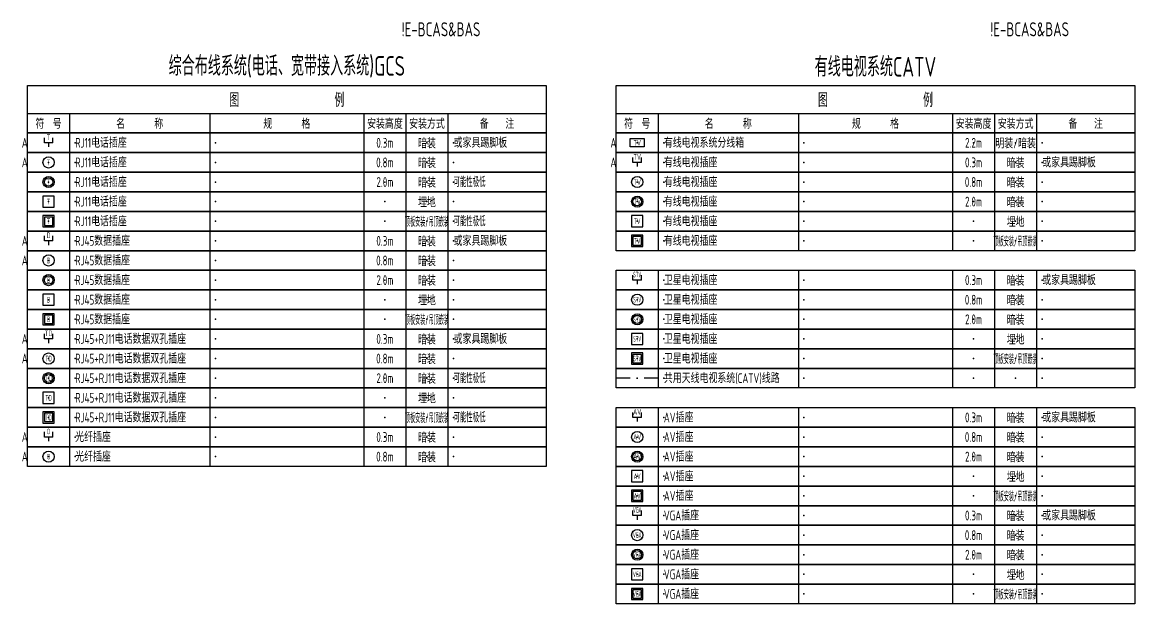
# Model space of a CAD drawing. Extents: x -337 to 273738, y -225 to 2088994.
# Drawn here: x 65274 to 104962, y 411060 to 431812 of the extents above; entities that cross this region are included whole.
import ezdxf
from ezdxf.enums import TextEntityAlignment as Align

# ---------------------------------------------------------------- set-up
doc = ezdxf.new("R2010")
doc.units = 0
doc.header["$LTSCALE"] = 1000
doc.linetypes.add('DASHDOT', pattern=[1, 0.5, -0.25, 0, -0.25])
doc.layers.get('0').update_dxf_attribs({"linetype": 'CONTINUOUS'})
for name, color, linetype in [('E-CATV-DEVC', 3, 'CONTINUOUS'), ('E-CATV-EQPM', 3, 'CONTINUOUS'), ('E-CATV-WIRE', 4, 'DASHDOT'), ('E-GCS-DEVC', 3, 'CONTINUOUS'), ('E-UNIV-DIAG', 2, 'CONTINUOUS'), ('E-UNIV-EL', 140, 'CONTINUOUS'), ('E-UNIV-NOTE', 6, 'CONTINUOUS')]:
    doc.layers.add(name, color=color, linetype=linetype)
doc.styles.add('TH-STYLE3', font='tssdeng.shx', dxfattribs={"width": 0.65, "bigfont": 'tssdchn.shx'})

# ---------------------------------------------------------------- blocks, each defined once
blk = doc.blocks.new('E-BKTS2')
for p, q in [((0, 0), (185, 0)), ((0, -7), (0, 0)), ((185, 0), (185, -7)), ((185, -7), (0, -7))]:
    blk.add_line(p, q)
at = {"linetype": 'Continuous'}
for p, q in [((15, 0), (15, -7)), ((65, 0), (65, -7)), ((120, 0), (120, -7)), ((135, 0), (135, -7)), ((150, 0), (150, -7))]:
    blk.add_line(p, q, dxfattribs=at)
for p in [(7.5, -3.5), (17, -3.5), (67, -3.5), (127.5, -3.5), (142.5, -3.5), (152, -3.5)]:
    blk.add_point(p, dxfattribs=at)
blk = doc.blocks.new('E-BGC13')
blk.add_circle((0, 0), 2)
at = {"layer": 'E-UNIV-EL', "style": 'TH-STYLE3', "width": 0.6}
blk.add_attdef('SOCKET', text='', height=2, dxfattribs=at).set_placement((0, 0), align=Align.MIDDLE)
blk = doc.blocks.new('E-BGC12')
blk.add_circle((0, 0), 2)
at = {"layer": 'E-UNIV-EL', "style": 'TH-STYLE3', "width": 0.6}
blk.add_attdef('SOCKET', text='', height=2, dxfattribs=at).set_placement((0, 0), align=Align.MIDDLE)
blk = doc.blocks.new('E-BGC11')
blk.add_circle((0, 0), 2)
at = {"layer": 'E-UNIV-EL', "style": 'TH-STYLE3', "width": 0.7}
blk.add_attdef('SOCKET', text='', height=2, dxfattribs=at).set_placement((0, 0), align=Align.MIDDLE)
blk = doc.blocks.new('E-BGC13-1')
blk.add_circle((0, 0), 2)
at = {"layer": 'E-UNIV-EL'}
blk.add_circle((0, 0), 1.5, dxfattribs=at)
at = {"layer": 'E-UNIV-EL', "style": 'TH-STYLE3', "width": 0.6}
blk.add_attdef('SOCKET', text='', height=2, dxfattribs=at).set_placement((0, 0), align=Align.MIDDLE)
blk = doc.blocks.new('E-BGC12-1')
blk.add_circle((0, 0), 2)
at = {"layer": 'E-UNIV-EL'}
blk.add_circle((0, 0), 1.5, dxfattribs=at)
at = {"layer": 'E-UNIV-EL', "style": 'TH-STYLE3', "width": 0.6}
blk.add_attdef('SOCKET', text='', height=2, dxfattribs=at).set_placement((0, 0), align=Align.MIDDLE)
blk = doc.blocks.new('E-BGC11-1')
blk.add_circle((0, 0), 2)
at = {"layer": 'E-UNIV-EL'}
blk.add_circle((0, 0), 1.5, dxfattribs=at)
at = {"layer": 'E-UNIV-EL', "style": 'TH-STYLE3', "width": 0.7}
blk.add_attdef('SOCKET', text='', height=2, dxfattribs=at).set_placement((0, 0), align=Align.MIDDLE)
blk = doc.blocks.new('E-BGC13-2')
blk.add_lwpolyline([(-2, 2), (-2, -2), (2, -2), (2, 2)], close=True)
at = {"layer": 'E-UNIV-EL', "style": 'TH-STYLE3', "width": 0.6}
blk.add_attdef('SOCKET', text='', height=2, dxfattribs=at).set_placement((0, 0), align=Align.MIDDLE)
blk = doc.blocks.new('E-BGC12-2')
blk.add_lwpolyline([(-2, 2), (-2, -2), (2, -2), (2, 2)], close=True)
at = {"layer": 'E-UNIV-EL', "style": 'TH-STYLE3', "width": 0.6}
blk.add_attdef('SOCKET', text='', height=2, dxfattribs=at).set_placement((0, 0), align=Align.MIDDLE)
blk = doc.blocks.new('E-BGC11-2')
blk.add_lwpolyline([(-2, 2), (-2, -2), (2, -2), (2, 2)], close=True)
at = {"layer": 'E-UNIV-EL', "style": 'TH-STYLE3', "width": 0.6}
blk.add_attdef('SOCKET', text='', height=2, dxfattribs=at).set_placement((0, 0), align=Align.MIDDLE)
blk = doc.blocks.new('E-BGC10')
for p, q in [((-1.5, 1.5), (-1.5, 3.3)), ((1.5, 1.5), (-1.5, 1.5)), ((0, 1.5), (0, 0)), ((1.5, 1.5), (1.5, 3.3))]:
    blk.add_line(p, q)
at = {"layer": 'E-UNIV-EL', "style": 'TH-STYLE3', "width": 0.7}
blk.add_attdef('SOCKET', text='', height=2, dxfattribs=at).set_placement((0, 3.5), align=Align.MIDDLE)
blk = doc.blocks.new('E-BGC20')
for p, q in [((-1.5, 1.5), (-1.5, 3.3)), ((1.5, 1.5), (-1.5, 1.5)), ((0, 1.5), (0, 0)), ((1.5, 1.5), (1.5, 3.3))]:
    blk.add_line(p, q)
at = {"layer": 'E-UNIV-EL', "style": 'TH-STYLE3', "width": 0.7}
blk.add_attdef('SOCKET', text='', height=2, dxfattribs=at).set_placement((0, 3.5), align=Align.MIDDLE)
blk = doc.blocks.new('E-BGC30')
for p, q in [((-1.5, 1.5), (-1.5, 3.3)), ((1.5, 1.5), (-1.5, 1.5)), ((0, 1.5), (0, 0)), ((1.5, 1.5), (1.5, 3.3))]:
    blk.add_line(p, q)
at = {"layer": 'E-UNIV-EL', "style": 'TH-STYLE3', "width": 0.7}
blk.add_attdef('SOCKET', text='', height=2, dxfattribs=at).set_placement((0, 3.5), align=Align.MIDDLE)
blk = doc.blocks.new('E-BGC11-3')
blk.add_lwpolyline([(-2, 2), (-2, -2), (2, -2), (2, 2)], close=True)
at = {"layer": 'E-UNIV-EL'}
blk.add_lwpolyline([(-1.5, 1.5), (-1.5, -1.5), (1.5, -1.5), (1.5, 1.5)], close=True, dxfattribs=at)
at = {"layer": 'E-UNIV-EL', "style": 'TH-STYLE3', "width": 0.7}
blk.add_attdef('SOCKET', text='', height=2, dxfattribs=at).set_placement((0, 0), align=Align.MIDDLE)
blk = doc.blocks.new('E-BGC12-3')
blk.add_lwpolyline([(-2, 2), (-2, -2), (2, -2), (2, 2)], close=True)
at = {"layer": 'E-UNIV-EL'}
blk.add_lwpolyline([(-1.5, 1.5), (-1.5, -1.5), (1.5, -1.5), (1.5, 1.5)], close=True, dxfattribs=at)
at = {"layer": 'E-UNIV-EL', "style": 'TH-STYLE3', "width": 0.6}
blk.add_attdef('SOCKET', text='', height=2, dxfattribs=at).set_placement((0, 0), align=Align.MIDDLE)
blk = doc.blocks.new('E-BGC13-3')
blk.add_lwpolyline([(-2, 2), (-2, -2), (2, -2), (2, 2)], close=True)
at = {"layer": 'E-UNIV-EL'}
blk.add_lwpolyline([(-1.5, 1.5), (-1.5, -1.5), (1.5, -1.5), (1.5, 1.5)], close=True, dxfattribs=at)
at = {"layer": 'E-UNIV-EL', "style": 'TH-STYLE3', "width": 0.6}
blk.add_attdef('SOCKET', text='', height=2, dxfattribs=at).set_placement((0, 0), align=Align.MIDDLE)
blk = doc.blocks.new('E-BKTS1')
blk.add_line((0, -10), (185, -10))
at = {"linetype": 'Continuous'}
for p, q in [((15, -10), (15, -17)), ((65, -10), (65, -17)), ((120, -10), (120, -17)), ((135, -10), (135, -17)), ((150, -10), (150, -17))]:
    blk.add_line(p, q, dxfattribs=at)
blk.add_lwpolyline([(0, 0), (185, 0), (185, -17), (0, -17)], close=True)
at = {"layer": 'E-UNIV-NOTE', "style": 'TH-STYLE3', "width": 0.7}
for s, height, p in [('图                例', 5, (92.5, -5)), ('安装高度', 3.5, (127.5, -13.5)), ('安装方式', 3.5, (142.5, -13.5))]:
    blk.add_text(s, height=height, dxfattribs=at).set_placement(p, align=Align.MIDDLE)
at = {"layer": 'E-UNIV-NOTE', "linetype": 'Continuous', "style": 'TH-STYLE3', "width": 0.7}
for s, p in [('符  号', (7.5, -13.5)), ('名       称', (40, -13.5)), ('规       格', (92.5, -13.5)), ('备    注', (167.5, -13.5))]:
    blk.add_text(s, height=3.5, dxfattribs=at).set_placement(p, align=Align.MIDDLE)
blk = doc.blocks.new('E-BGC140')
for p, q in [((-1.5, 1.5), (-1.5, 3.3)), ((1.5, 1.5), (-1.5, 1.5)), ((0, 1.5), (0, 0)), ((1.5, 1.5), (1.5, 3.3))]:
    blk.add_line(p, q)
at = {"layer": 'E-UNIV-EL', "style": 'TH-STYLE3', "width": 0.6}
blk.add_attdef('SOCKET', text='', height=2, dxfattribs=at).set_placement((0, 3.5), align=Align.MIDDLE)
blk = doc.blocks.new('E-BGC141')
blk.add_circle((0, 0), 2)
at = {"layer": 'E-UNIV-EL', "style": 'TH-STYLE3', "width": 0.6}
blk.add_attdef('SOCKET', text='', height=2, dxfattribs=at).set_placement((0, 0), align=Align.MIDDLE)
blk = doc.blocks.new('综合布线系统二')
at = {"layer": 'E-GCS-DEVC', "xscale": 100, "yscale": 100, "zscale": 100}
for name, p, values in [('E-BGC10', (750, -2200), {'SOCKET': 'T'}), ('E-BGC11', (750, -2750), {'SOCKET': 'T'}), ('E-BGC11-1', (750, -3450), {'SOCKET': 'T'}), ('E-BGC11-3', (750, -4850), {'SOCKET': 'T'}), ('E-BGC20', (750, -5700), {'SOCKET': 'D'}), ('E-BGC12', (750, -6250), {'SOCKET': 'D'}), ('E-BGC12-1', (750, -6950), {'SOCKET': 'D'}), ('E-BGC12-2', (750, -7650), {'SOCKET': 'D'}), ('E-BGC12-3', (750, -8350), {'SOCKET': 'D'}), ('E-BGC30', (750, -9200), {'SOCKET': 'TD'}), ('E-BGC13', (750, -9750), {'SOCKET': 'TD'}), ('E-BGC13-1', (750, -10450), {'SOCKET': 'TD'}), ('E-BGC13-2', (750, -11150), {'SOCKET': 'TD'}), ('E-BGC13-3', (750, -11850), {'SOCKET': 'TD'}), ('E-BGC140', (750, -12700), {'SOCKET': 'O'}), ('E-BGC141', (750, -13250), {'SOCKET': 'O'})]:
    blk.add_blockref(name, p, dxfattribs=at).add_auto_attribs(values)
at = {"layer": 'E-GCS-DEVC'}
ref = blk.add_blockref('E-BGC11-2', (750, -4150), dxfattribs=dict(at, xscale=100, yscale=100, zscale=100))
ref.add_attrib('SOCKET', 'T', dxfattribs={"layer": 'E-UNIV-EL', "height": 200, "style": 'TH-STYLE3', "width": 0.7}).set_placement((750, -4150), align=Align.MIDDLE)
at = {"layer": 'E-UNIV-DIAG', "xscale": 100, "yscale": 100, "zscale": 100}
for name, p in [('E-BKTS1', (0, 0)), ('E-BKTS2', (0, -1700)), ('E-BKTS2', (0, -2400)), ('E-BKTS2', (0, -3100)), ('E-BKTS2', (0, -3800)), ('E-BKTS2', (0, -4500)), ('E-BKTS2', (0, -5200)), ('E-BKTS2', (0, -5900)), ('E-BKTS2', (0, -6600)), ('E-BKTS2', (0, -7300)), ('E-BKTS2', (0, -8000)), ('E-BKTS2', (0, -8700)), ('E-BKTS2', (0, -9400)), ('E-BKTS2', (0, -10100)), ('E-BKTS2', (0, -10800)), ('E-BKTS2', (0, -11500)), ('E-BKTS2', (0, -12200)), ('E-BKTS2', (0, -12900))]:
    blk.add_blockref(name, p, dxfattribs=at)
at = {"layer": 'E-UNIV-NOTE', "style": 'TH-STYLE3'}
for s, height, width, p in [('综合布线系统(电话、宽带接入系统)GCS', 700, 0.7, (9250, 700)), ('A', 350, 0.7, (-100, -2050)), ('0.3m', 350, 0.7, (12750, -2050)), ('暗装', 350, 0.7, (14250, -2050)), ('A', 350, 0.7, (-100, -2750)), ('0.8m', 350, 0.7, (12750, -2750)), ('暗装', 350, 0.7, (14250, -2750)), ('2.0m', 350, 0.7, (12750, -3450)), ('暗装', 350, 0.7, (14250, -3450)), ('埋地', 350, 0.7, (14250, -4150)), ('顶板安装/吊顶嵌装', 350, 0.4, (14250, -4850)), ('A', 350, 0.7, (-100, -5550)), ('0.3m', 350, 0.7, (12750, -5550)), ('暗装', 350, 0.7, (14250, -5550)), ('A', 350, 0.7, (-100, -6250)), ('0.8m', 350, 0.7, (12750, -6250)), ('暗装', 350, 0.7, (14250, -6250)), ('2.0m', 350, 0.7, (12750, -6950)), ('暗装', 350, 0.7, (14250, -6950)), ('埋地', 350, 0.7, (14250, -7650)), ('顶板安装/吊顶嵌装', 350, 0.4, (14250, -8350)), ('A', 350, 0.7, (-100, -9050)), ('0.3m', 350, 0.7, (12750, -9050)), ('暗装', 350, 0.7, (14250, -9050)), ('A', 350, 0.7, (-100, -9750)), ('0.8m', 350, 0.7, (12750, -9750)), ('暗装', 350, 0.7, (14250, -9750)), ('2.0m', 350, 0.7, (12750, -10450)), ('暗装', 350, 0.7, (14250, -10450)), ('埋地', 350, 0.7, (14250, -11150)), ('顶板安装/吊顶嵌装', 350, 0.4, (14250, -11850)), ('A', 350, 0.7, (-100, -12550)), ('0.3m', 350, 0.7, (12750, -12550)), ('暗装', 350, 0.7, (14250, -12550)), ('A', 350, 0.7, (-100, -13250)), ('0.8m', 350, 0.7, (12750, -13250)), ('暗装', 350, 0.7, (14250, -13250))]:
    blk.add_text(s, height=height, dxfattribs=dict(at, width=width)).set_placement(p, align=Align.MIDDLE)
for s, width, p in [('RJ11电话插座', 0.7, (1700, -2050)), ('或家具踢脚板', 0.7, (15200, -2050)), ('RJ11电话插座', 0.7, (1700, -2750)), ('RJ11电话插座', 0.7, (1700, -3450)), ('可能性极低', 0.5, (15200, -3450)), ('RJ11电话插座', 0.7, (1700, -4150)), ('RJ11电话插座', 0.7, (1700, -4850)), ('可能性极低', 0.5, (15200, -4850)), ('或家具踢脚板', 0.7, (15200, -5550)), ('或家具踢脚板', 0.7, (15200, -9050)), ('可能性极低', 0.5, (15200, -10450)), ('可能性极低', 0.5, (15200, -11850))]:
    blk.add_text(s, height=350, dxfattribs=dict(at, width=width)).set_placement(p, align=Align.MIDDLE_LEFT)
at = {"layer": 'E-UNIV-NOTE', "linetype": 'Continuous', "style": 'TH-STYLE3', "width": 0.7}
for s, p in [('RJ45数据插座', (1700, -5550)), ('RJ45数据插座', (1700, -6250)), ('RJ45数据插座', (1700, -6950)), ('RJ45数据插座', (1700, -7650)), ('RJ45数据插座', (1700, -8350)), ('RJ45+RJ11电话数据双孔插座', (1700, -9050)), ('RJ45+RJ11电话数据双孔插座', (1700, -9750)), ('RJ45+RJ11电话数据双孔插座', (1700, -10450)), ('RJ45+RJ11电话数据双孔插座', (1700, -11150)), ('RJ45+RJ11电话数据双孔插座', (1700, -11850)), ('光纤插座', (1700, -12550)), ('光纤插座', (1700, -13250))]:
    blk.add_text(s, height=350, dxfattribs=at).set_placement(p, align=Align.MIDDLE_LEFT)
blk = doc.blocks.new('E-BCATV11')
blk.add_circle((0, 0), 2)
at = {"layer": 'E-UNIV-EL', "style": 'TH-STYLE3', "width": 0.7}
blk.add_attdef('SOCKET', text='', height=2, dxfattribs=at).set_placement((0, 0), align=Align.MIDDLE)
blk = doc.blocks.new('E-BCATV01')
blk.add_lwpolyline([(-2.5, 0), (-2.5, 3), (2.5, 3), (2.5, 0)], close=True)
at = {"layer": 'E-UNIV-EL', "style": 'TH-STYLE3', "width": 0.7}
blk.add_attdef('BOX', text='', height=2, dxfattribs=at).set_placement((0, 1.5), align=Align.MIDDLE)
blk = doc.blocks.new('E-BCATV11-1')
blk.add_circle((0, 0), 2)
at = {"layer": 'E-UNIV-EL'}
blk.add_circle((0, 0), 1.5, dxfattribs=at)
at = {"layer": 'E-UNIV-EL', "style": 'TH-STYLE3', "width": 0.7}
blk.add_attdef('SOCKET', text='', height=2, dxfattribs=at).set_placement((0, 0), align=Align.MIDDLE)
blk = doc.blocks.new('E-BCATV11-2')
blk.add_lwpolyline([(-2, 2), (-2, -2), (2, -2), (2, 2)], close=True)
at = {"layer": 'E-UNIV-EL', "style": 'TH-STYLE3', "width": 0.6}
blk.add_attdef('SOCKET', text='', height=2, dxfattribs=at).set_placement((0, 0), align=Align.MIDDLE)
blk = doc.blocks.new('E-BCATV11-3')
blk.add_lwpolyline([(-2, 2), (-2, -2), (2, -2), (2, 2)], close=True)
at = {"layer": 'E-UNIV-EL'}
blk.add_lwpolyline([(-1.5, 1.5), (-1.5, -1.5), (1.5, -1.5), (1.5, 1.5)], close=True, dxfattribs=at)
at = {"layer": 'E-UNIV-EL', "style": 'TH-STYLE3', "width": 0.6}
blk.add_attdef('SOCKET', text='', height=2, dxfattribs=at).set_placement((0, 0), align=Align.MIDDLE)
blk = doc.blocks.new('E-BCATV10')
for p, q in [((-1.5, 1.5), (-1.5, 3.3)), ((1.5, 1.5), (-1.5, 1.5)), ((0, 1.5), (0, 0)), ((1.5, 1.5), (1.5, 3.3))]:
    blk.add_line(p, q)
at = {"layer": 'E-UNIV-EL', "style": 'TH-STYLE3', "width": 0.7}
blk.add_attdef('SOCKET', text='', height=2, dxfattribs=at).set_placement((0, 3.5), align=Align.MIDDLE)
blk = doc.blocks.new('E-BCATV20')
for p, q in [((-1.5, 1.5), (-1.5, 3.3)), ((1.5, 1.5), (-1.5, 1.5)), ((0, 1.5), (0, 0)), ((1.5, 1.5), (1.5, 3.3))]:
    blk.add_line(p, q)
at = {"layer": 'E-UNIV-EL', "style": 'TH-STYLE3', "width": 0.5}
blk.add_attdef('SOCKET', text='', height=2, dxfattribs=at).set_placement((0, 3.5), align=Align.MIDDLE)
blk = doc.blocks.new('E-BCATV21')
blk.add_circle((0, 0), 2)
at = {"layer": 'E-UNIV-EL', "style": 'TH-STYLE3', "width": 0.5}
blk.add_attdef('SOCKET', text='', height=2, dxfattribs=at).set_placement((0, 0), align=Align.MIDDLE)
blk = doc.blocks.new('E-BCATV21-1')
blk.add_circle((0, 0), 2)
at = {"layer": 'E-UNIV-EL'}
blk.add_circle((0, 0), 1.5, dxfattribs=at)
at = {"layer": 'E-UNIV-EL', "style": 'TH-STYLE3', "width": 0.5}
blk.add_attdef('SOCKET', text='', height=2, dxfattribs=at).set_placement((0, 0), align=Align.MIDDLE)
blk = doc.blocks.new('E-BCATV21-2')
blk.add_lwpolyline([(-2, 2), (-2, -2), (2, -2), (2, 2)], close=True)
at = {"layer": 'E-UNIV-EL', "style": 'TH-STYLE3', "width": 0.5}
blk.add_attdef('SOCKET', text='', height=2, dxfattribs=at).set_placement((0, 0), align=Align.MIDDLE)
blk = doc.blocks.new('E-BCATV21-3')
blk.add_lwpolyline([(-2, 2), (-2, -2), (2, -2), (2, 2)], close=True)
at = {"layer": 'E-UNIV-EL'}
blk.add_lwpolyline([(-1.5, 1.5), (-1.5, -1.5), (1.5, -1.5), (1.5, 1.5)], close=True, dxfattribs=at)
at = {"layer": 'E-UNIV-EL', "style": 'TH-STYLE3', "width": 0.5}
blk.add_attdef('SOCKET', text='', height=2, dxfattribs=at).set_placement((0, 0), align=Align.MIDDLE)
blk = doc.blocks.new('E-BCATV30')
for p, q in [((-1.5, 1.5), (-1.5, 3.3)), ((1.5, 1.5), (-1.5, 1.5)), ((0, 1.5), (0, 0)), ((1.5, 1.5), (1.5, 3.3))]:
    blk.add_line(p, q)
at = {"layer": 'E-UNIV-EL', "style": 'TH-STYLE3', "width": 0.7}
blk.add_attdef('SOCKET', text='', height=2, dxfattribs=at).set_placement((0, 3.5), align=Align.MIDDLE)
blk = doc.blocks.new('E-BCATV31')
blk.add_circle((0, 0), 2)
at = {"layer": 'E-UNIV-EL', "style": 'TH-STYLE3', "width": 0.7}
blk.add_attdef('SOCKET', text='', height=2, dxfattribs=at).set_placement((0, 0), align=Align.MIDDLE)
blk = doc.blocks.new('E-BCATV31-1')
blk.add_circle((0, 0), 2)
at = {"layer": 'E-UNIV-EL'}
blk.add_circle((0, 0), 1.5, dxfattribs=at)
at = {"layer": 'E-UNIV-EL', "style": 'TH-STYLE3', "width": 0.7}
blk.add_attdef('SOCKET', text='', height=2, dxfattribs=at).set_placement((0, 0), align=Align.MIDDLE)
blk = doc.blocks.new('E-BCATV31-2')
blk.add_lwpolyline([(-2, 2), (-2, -2), (2, -2), (2, 2)], close=True)
at = {"layer": 'E-UNIV-EL', "style": 'TH-STYLE3', "width": 0.6}
blk.add_attdef('SOCKET', text='', height=2, dxfattribs=at).set_placement((0, 0), align=Align.MIDDLE)
blk = doc.blocks.new('E-BCATV31-3')
blk.add_lwpolyline([(-2, 2), (-2, -2), (2, -2), (2, 2)], close=True)
at = {"layer": 'E-UNIV-EL'}
blk.add_lwpolyline([(-1.5, 1.5), (-1.5, -1.5), (1.5, -1.5), (1.5, 1.5)], close=True, dxfattribs=at)
at = {"layer": 'E-UNIV-EL', "style": 'TH-STYLE3', "width": 0.6}
blk.add_attdef('SOCKET', text='', height=2, dxfattribs=at).set_placement((0, 0), align=Align.MIDDLE)
blk = doc.blocks.new('E-BCATV40')
for p, q in [((-1.5, 1.5), (-1.5, 3.3)), ((1.5, 1.5), (-1.5, 1.5)), ((0, 1.5), (0, 0)), ((1.5, 1.5), (1.5, 3.3))]:
    blk.add_line(p, q)
at = {"layer": 'E-UNIV-EL', "style": 'TH-STYLE3', "width": 0.5}
blk.add_attdef('SOCKET', text='', height=2, dxfattribs=at).set_placement((0, 3.5), align=Align.MIDDLE)
blk = doc.blocks.new('E-BCATV41')
blk.add_circle((0, 0), 2)
at = {"layer": 'E-UNIV-EL', "style": 'TH-STYLE3', "width": 0.5}
blk.add_attdef('SOCKET', text='', height=2, dxfattribs=at).set_placement((0, 0), align=Align.MIDDLE)
blk = doc.blocks.new('E-BCATV41-1')
blk.add_circle((0, 0), 2)
at = {"layer": 'E-UNIV-EL'}
blk.add_circle((0, 0), 1.5, dxfattribs=at)
at = {"layer": 'E-UNIV-EL', "style": 'TH-STYLE3', "width": 0.5}
blk.add_attdef('SOCKET', text='', height=2, dxfattribs=at).set_placement((0, 0), align=Align.MIDDLE)
blk = doc.blocks.new('E-BCATV41-2')
blk.add_lwpolyline([(-2, 2), (-2, -2), (2, -2), (2, 2)], close=True)
at = {"layer": 'E-UNIV-EL', "style": 'TH-STYLE3', "width": 0.5}
blk.add_attdef('SOCKET', text='', height=2, dxfattribs=at).set_placement((0, 0), align=Align.MIDDLE)
blk = doc.blocks.new('E-BCATV41-3')
blk.add_lwpolyline([(-2, 2), (-2, -2), (2, -2), (2, 2)], close=True)
at = {"layer": 'E-UNIV-EL'}
blk.add_lwpolyline([(-1.5, 1.5), (-1.5, -1.5), (1.5, -1.5), (1.5, 1.5)], close=True, dxfattribs=at)
at = {"layer": 'E-UNIV-EL', "style": 'TH-STYLE3', "width": 0.5}
blk.add_attdef('SOCKET', text='', height=2, dxfattribs=at).set_placement((0, 0), align=Align.MIDDLE)
blk = doc.blocks.new('有线电视系统一')
at = {"layer": 'E-CATV-WIRE'}
blk.add_line((1500, -10450), (0, -10450), dxfattribs=at)
at = {"layer": 'E-CATV-DEVC', "xscale": 100, "yscale": 100, "zscale": 100}
for name, p, values in [('E-BCATV10', (750, -2900), {'SOCKET': 'TV'}), ('E-BCATV11', (750, -3450), {'SOCKET': 'TV'}), ('E-BCATV11-1', (750, -4150), {'SOCKET': 'TV'}), ('E-BCATV11-2', (750, -4850), {'SOCKET': 'TV'}), ('E-BCATV11-3', (750, -5550), {'SOCKET': 'TV'}), ('E-BCATV20', (750, -7100), {'SOCKET': 'STV'}), ('E-BCATV21', (750, -7650), {'SOCKET': 'STV'}), ('E-BCATV21-1', (750, -8350), {'SOCKET': 'STV'}), ('E-BCATV21-2', (750, -9050), {'SOCKET': 'STV'}), ('E-BCATV21-3', (750, -9750), {'SOCKET': 'STV'}), ('E-BCATV30', (750, -12000), {'SOCKET': 'AV'}), ('E-BCATV31', (750, -12550), {'SOCKET': 'AV'}), ('E-BCATV31-1', (750, -13250), {'SOCKET': 'AV'}), ('E-BCATV31-2', (750, -13950), {'SOCKET': 'AV'}), ('E-BCATV31-3', (750, -14650), {'SOCKET': 'AV'}), ('E-BCATV40', (750, -15500), {'SOCKET': 'VGA'}), ('E-BCATV41', (750, -16050), {'SOCKET': 'VGA'}), ('E-BCATV41-1', (750, -16750), {'SOCKET': 'VGA'}), ('E-BCATV41-2', (750, -17450), {'SOCKET': 'VGA'}), ('E-BCATV41-3', (750, -18150), {'SOCKET': 'VGA'})]:
    blk.add_blockref(name, p, dxfattribs=at).add_auto_attribs(values)
at = {"layer": 'E-CATV-EQPM', "xscale": 100, "yscale": 100, "zscale": 100}
blk.add_blockref('E-BCATV01', (750, -2200), dxfattribs=at).add_auto_attribs({'BOX': 'TV'})
at = {"layer": 'E-UNIV-DIAG', "xscale": 100, "yscale": 100, "zscale": 100}
for name, p in [('E-BKTS1', (0, 0)), ('E-BKTS2', (0, -1700)), ('E-BKTS2', (0, -2400)), ('E-BKTS2', (0, -3100)), ('E-BKTS2', (0, -3800)), ('E-BKTS2', (0, -4500)), ('E-BKTS2', (0, -5200)), ('E-BKTS2', (0, -6600)), ('E-BKTS2', (0, -7300)), ('E-BKTS2', (0, -8000)), ('E-BKTS2', (0, -8700)), ('E-BKTS2', (0, -9400)), ('E-BKTS2', (0, -10100)), ('E-BKTS2', (0, -11500)), ('E-BKTS2', (0, -12200)), ('E-BKTS2', (0, -12900)), ('E-BKTS2', (0, -13600)), ('E-BKTS2', (0, -14300)), ('E-BKTS2', (0, -15000)), ('E-BKTS2', (0, -15700)), ('E-BKTS2', (0, -16400)), ('E-BKTS2', (0, -17100)), ('E-BKTS2', (0, -17800))]:
    blk.add_blockref(name, p, dxfattribs=at)
at = {"layer": 'E-UNIV-NOTE', "style": 'TH-STYLE3'}
for s, height, width, p in [('有线电视系统CATV', 700, 0.7, (9250, 700)), ('A', 350, 0.7, (-100, -2050)), ('2.2m', 350, 0.7, (12750, -2050)), ('明装/暗装', 350, 0.7, (14250, -2050)), ('A', 350, 0.7, (-100, -2750)), ('0.3m', 350, 0.7, (12750, -2750)), ('暗装', 350, 0.7, (14250, -2750)), ('0.8m', 350, 0.7, (12750, -3450)), ('暗装', 350, 0.7, (14250, -3450)), ('暗装', 350, 0.7, (14250, -4150)), ('2.0m', 350, 0.7, (12750, -4150)), ('埋地', 350, 0.7, (14250, -4850)), ('顶板安装/吊顶嵌装', 350, 0.4, (14250, -5550)), ('0.3m', 350, 0.7, (12750, -6950)), ('暗装', 350, 0.7, (14250, -6950)), ('0.8m', 350, 0.7, (12750, -7650)), ('暗装', 350, 0.7, (14250, -7650)), ('2.0m', 350, 0.7, (12750, -8350)), ('暗装', 350, 0.7, (14250, -8350)), ('埋地', 350, 0.7, (14250, -9050)), ('顶板安装/吊顶嵌装', 350, 0.4, (14250, -9750)), ('0.3m', 350, 0.7, (12750, -11850)), ('暗装', 350, 0.7, (14250, -11850)), ('0.8m', 350, 0.7, (12750, -12550)), ('暗装', 350, 0.7, (14250, -12550)), ('2.0m', 350, 0.7, (12750, -13250)), ('暗装', 350, 0.7, (14250, -13250)), ('埋地', 350, 0.7, (14250, -13950)), ('顶板安装/吊顶嵌装', 350, 0.4, (14250, -14650)), ('0.3m', 350, 0.7, (12750, -15350)), ('暗装', 350, 0.7, (14250, -15350)), ('0.8m', 350, 0.7, (12750, -16050)), ('暗装', 350, 0.7, (14250, -16050)), ('2.0m', 350, 0.7, (12750, -16750)), ('暗装', 350, 0.7, (14250, -16750)), ('埋地', 350, 0.7, (14250, -17450)), ('顶板安装/吊顶嵌装', 350, 0.4, (14250, -18150))]:
    blk.add_text(s, height=height, dxfattribs=dict(at, width=width)).set_placement(p, align=Align.MIDDLE)
at = {"layer": 'E-UNIV-NOTE', "linetype": 'Continuous', "style": 'TH-STYLE3', "width": 0.7}
for s, p in [('有线电视系统分线箱', (1700, -2050)), ('有线电视插座', (1700, -2750)), ('有线电视插座', (1700, -3450)), ('有线电视插座', (1700, -4150)), ('有线电视插座', (1700, -4850)), ('有线电视插座', (1700, -5550)), ('卫星电视插座', (1700, -6950)), ('卫星电视插座', (1700, -7650)), ('卫星电视插座', (1700, -8350)), ('卫星电视插座', (1700, -9050)), ('卫星电视插座', (1700, -9750)), ('AV插座', (1700, -11850)), ('AV插座', (1700, -12550)), ('AV插座', (1700, -13250)), ('AV插座', (1700, -13950)), ('AV插座', (1700, -14650)), ('VGA插座', (1700, -15350)), ('VGA插座', (1700, -16050)), ('VGA插座', (1700, -16750)), ('VGA插座', (1700, -17450)), ('VGA插座', (1700, -18150))]:
    blk.add_text(s, height=350, dxfattribs=at).set_placement(p, align=Align.MIDDLE_LEFT)
at = {"layer": 'E-UNIV-NOTE', "style": 'TH-STYLE3', "width": 0.7}
for s, p in [('或家具踢脚板', (15200, -2750)), ('或家具踢脚板', (15200, -6950)), ('共用天线电视系统(CATV)线路', (1700, -10450)), ('或家具踢脚板', (15200, -11850)), ('或家具踢脚板', (15200, -15350))]:
    blk.add_text(s, height=350, dxfattribs=at).set_placement(p, align=Align.MIDDLE_LEFT)

msp = doc.modelspace()

# ---------------------------------------------------------------- block references
for name, p in [('综合布线系统二', (65462, 429560)), ('有线电视系统一', (86462, 429560))]:
    msp.add_blockref(name, p)

# ---------------------------------------------------------------- texts
at = {"layer": 'E-UNIV-NOTE', "style": 'TH-STYLE3', "width": 0.7}
for p in [(80212, 431560), (101212, 431560)]:
    msp.add_text('!E-BCAS&BAS', height=500, dxfattribs=at).set_placement(p, align=Align.MIDDLE)

doc.saveas('drawing.dxf')
